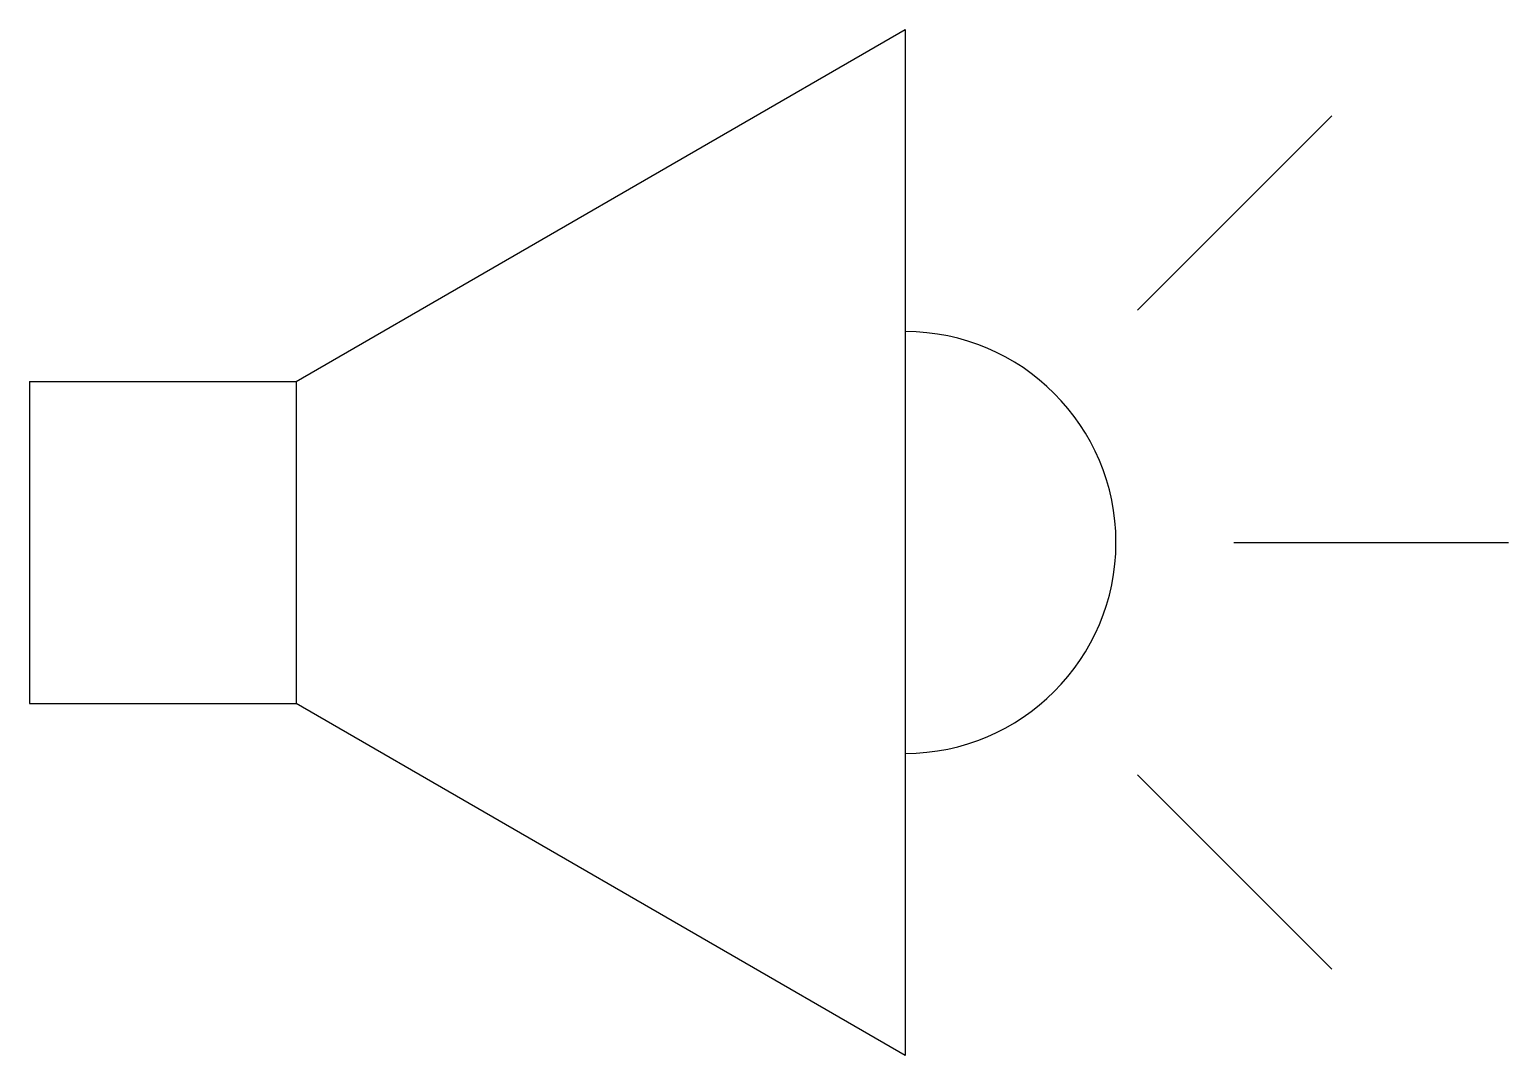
# Model space of a CAD drawing. Header units: millimetres. Extents: x -52.002 to -51.543, y 66.446 to 66.764.
import ezdxf

# ---------------------------------------------------------------- set-up
doc = ezdxf.new("R2010")
doc.units = ezdxf.units.MM
doc.header["$LTSCALE"] = 10
doc.layers.add('Inc_símbolos', color=2, linetype='Continuous')

msp = doc.modelspace()

# ---------------------------------------------------------------- linework, layer by layer
at = {"layer": 'Inc_símbolos', "color": 3}
for p, q in [((-51.91936, 66.65517), (-51.73011, 66.76443)), ((-51.73011, 66.76443), (-51.73011, 66.44591)), ((-52.00217, 66.65517), (-52.00217, 66.55517)), ((-52.00217, 66.65517), (-51.91936, 66.65517)), ((-51.91936, 66.65517), (-51.91936, 66.55517)), ((-52.00217, 66.55517), (-51.91936, 66.55517)), ((-51.73011, 66.44591), (-51.91936, 66.55517))]:
    msp.add_line(p, q, dxfattribs=at)
at = {"layer": 'Inc_símbolos', "color": 1}
for p, q in [((-51.65795, 66.67733), (-51.5976, 66.73768)), ((-51.62806, 66.60517), (-51.54271, 66.60517)), ((-51.65795, 66.53301), (-51.5976, 66.47266))]:
    msp.add_line(p, q, dxfattribs=at)
at = {"layer": 'Inc_símbolos', "color": 2}
msp.add_arc((-51.73011, 66.60517), 0.06547, 270, 90, dxfattribs=at)

doc.saveas('drawing.dxf')
